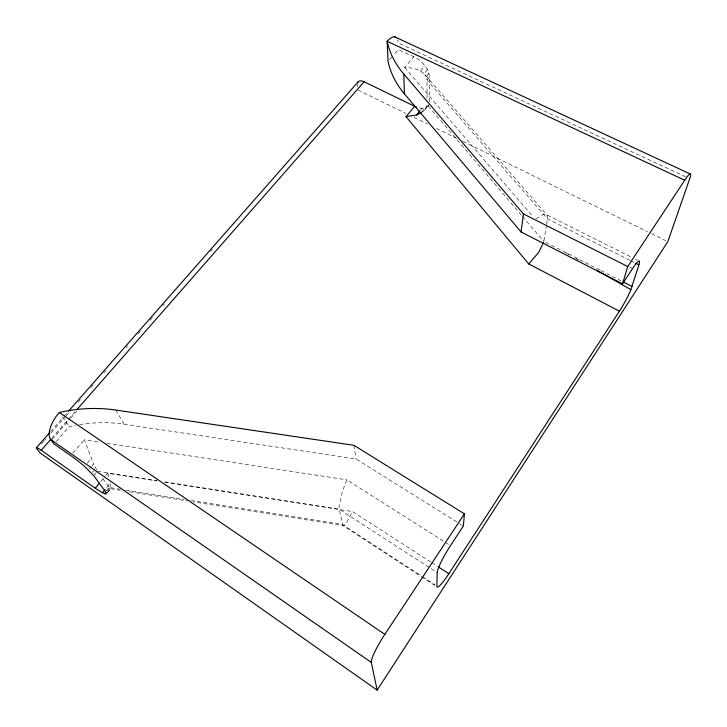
<?xml version="1.0" encoding="UTF-8"?>
<svg xmlns="http://www.w3.org/2000/svg" width="727" height="727" viewBox="0 0 727 727"><rect width="100%" height="100%" fill="white"/><g stroke="black" fill="none" stroke-linecap="round" stroke-linejoin="round"><path stroke-width="0.55" stroke-dasharray="3.63 2.73" d="M429.457 101.68C428.012 89.921 433.301 75.872 424.931 65.803A18.429 10.523 42.4 0 0 413.854 56.806L398.36 49.554L393.216 55.452M107.551 492.461L110.949 488.353L110.431 483.091L105.742 488.735M599.966 270.09L543.823 241.437L546.513 225.397M546.695 224.334L547.622 216.382L546.695 214.774L424.023 73.654C418.761 68.983 411.527 67.547 404.675 67.475L413.854 56.806M420.842 113.039L424.195 110.568L426.313 107.687L427.031 104.597L521.786 215.619M448.586 544.396L346.815 479.82L342.372 491.534L339.027 506.392L339.145 509.173L343.044 525.621L420.297 575.993M430.729 561.998L352.513 511.563L345.988 523.604L344.289 525.33L343.044 525.621L193.118 501.848M424.195 110.568L428.939 104.515M106.26 490.925L109.114 487.481L120.328 489.253M107.551 490.571L110.986 486.427M421.551 112.194L425.077 107.941L427.44 106.651M107.096 492.606L110.949 488.353M426.313 107.687L428.285 105.315M420.633 109.977L422.014 108.314L425.077 107.941M100.789 481.565L104.97 476.576M105.66 475.74L107.75 473.25L156.923 480.947M94.446 475.049L96.309 472.841M429.503 77.026L427.003 79.988L427.022 97.891M92.356 472.432L93.71 470.823M629.773 260.239L547.585 218.981L427.003 79.988L426.249 76.708L428.975 73.482M89.23 469.179L91.402 466.616M92.129 465.762L93.574 464.044L84.377 439.771L100.081 442.17M427.421 69.647L424.023 73.654L426.249 76.708M87.195 463.281L91.175 458.592M420.479 71.037L424.931 65.803M72.918 453.103L84.377 439.771M56.288 441.525L69.319 426.585A156.559 134.849 -42.6 0 1 75.481 425.313M389.545 59.659L392.48 56.297M51.699 438.354L75.617 411.055M52.153 439.344L70.101 418.843M70.846 417.989L76.826 411.155M50.572 431.574L63.294 417.098M64.049 416.253L67.038 412.845M41.466 443.933L43.711 441.371M44.465 440.526L45.965 438.817M51.208 432.847L65.439 416.653M66.184 415.799L69.928 411.537M78.171 402.158L80.415 399.605M90.902 387.673L93.147 385.11M103.634 373.178L105.878 370.625M126.098 347.606L127.598 345.898M138.085 333.966L140.329 331.412M150.071 320.325L153.07 316.917M162.803 305.84L164.302 304.131M210.739 251.278L212.239 249.579M536.126 218.945L542.251 214.928L544.868 214.274L546.695 214.774L631.318 257.14M79.588 424.604A156.559 134.849 -42.6 0 1 124.199 424.241L355.994 458.955L458.564 523.031M106.814 443.197L346.815 479.82M97.554 471.36L156.832 480.638M164.665 481.865L339.145 509.173L437.218 572.631M164.747 482.165L352.513 511.563M419.352 107.896L422.014 108.314M125.935 490.143L184.24 499.376M190.974 500.449L342.353 524.421L421.751 576.184M120.382 490.316L110.313 488.726L101.407 476.739M129.333 491.734L187.521 500.958M685.597 176.788L398.142 42.929A19.229 7.579 -65.9 0 0 397.669 39.867M358.02 89.994L405.911 113.439M414.063 117.438L427.312 123.926M436.491 128.415L456.865 138.394M462.981 141.383L647.439 231.704M651.51 233.703L665.778 240.692M635.343 259.166L637.361 260.175M630.782 260.748L634.844 262.783M629.555 266.991L632.599 268.517M600.965 270.598L621.031 280.84M565.86 252.687L570.795 255.486M575.72 258.285L580.646 261.084M459.528 523.631L463.363 526.03M431.684 562.607L437.409 566.297M422.696 576.802L434.982 584.808M421.233 576.611L435.364 585.826M404.675 67.475L533.182 216.928M522.522 216.482L543.823 241.437M62.44 416.889L69.319 426.585M96.655 469.887L93.574 464.044M115.702 410.037L124.199 424.241M107.75 473.25L109.323 478.593M353.913 445.306L355.994 458.955M357.539 84.205L357.775 87.095"/><path stroke-width="1.09" d="M396.524 37.786A19.229 7.579 -65.9 0 0 387.155 41.303L388.073 61.35A114.884 84.777 1.3 0 0 404.376 93.801L521.059 231.958L622.539 283.821L627.728 266.545L684.716 180.241A21.283 2.608 -62 0 1 689.705 178.706L667.813 241.682L377.14 690.141L40.185 453.012L36.977 449.05A10.405 1.245 38.8 0 1 41.23 450.295L95.228 488.217L102.389 492.77L106.187 494.096L105.542 491.788L93.828 475.794L84.532 466.407A22.537 2.953 38.7 0 0 70.764 455.602L54.116 444.015L50.672 439.517A23.337 11.023 -52.8 0 1 59.314 412.482A161.276 138.075 -41.7 0 1 115.702 410.037L353.913 445.306L464.426 513.853L463.363 526.03L450.495 545.604A24.1 3.508 -59.1 0 0 437.218 572.631L436.872 586.044A23.246 3.244 -59 0 0 448.859 573.685L619.431 311.183A20.42 2.544 -61.2 0 0 630.882 289.655L638.906 264.828L635.861 263.292M521.059 231.958L523.458 213.947L403.821 74.09A117.538 85.632 1.1 0 1 387.155 41.303L684.716 180.241M543.514 242.509L538.643 252.487L528.702 263.937L406.002 116.647L414.654 106.306L416.553 107.033M622.539 283.821L632.599 268.517A21.165 2.708 -61.4 0 1 638.906 264.828M377.14 690.141L371.315 662.415A26.39 3.98 -58.2 0 1 384.837 634.371L464.426 513.853M104.797 493.878L106.178 492.224M102.389 492.77L105.07 489.544M406.002 116.647L416.498 114.957L419.942 110.804M95.228 488.217L99.399 483.228M41.23 450.295L50.945 439.208M77.107 409.346L364.118 81.76L414.654 106.306M36.35 447.741L49.827 432.42M68.538 411.146L358.238 81.733M416.498 114.957L420.842 113.039M394.761 36.859L690.077 173.898M523.458 213.947L627.728 266.545M623.03 281.858L632.063 286.465M528.702 263.937L619.431 311.183M596.404 270.053L630.882 289.655M438.363 566.915L448.859 573.685M59.314 412.482L384.837 634.371M50.672 439.517L371.315 662.415M403.821 74.09L404.376 93.801M357.648 82.805A8.633 4.571 42.8 0 1 364.118 81.76"/></g></svg>
